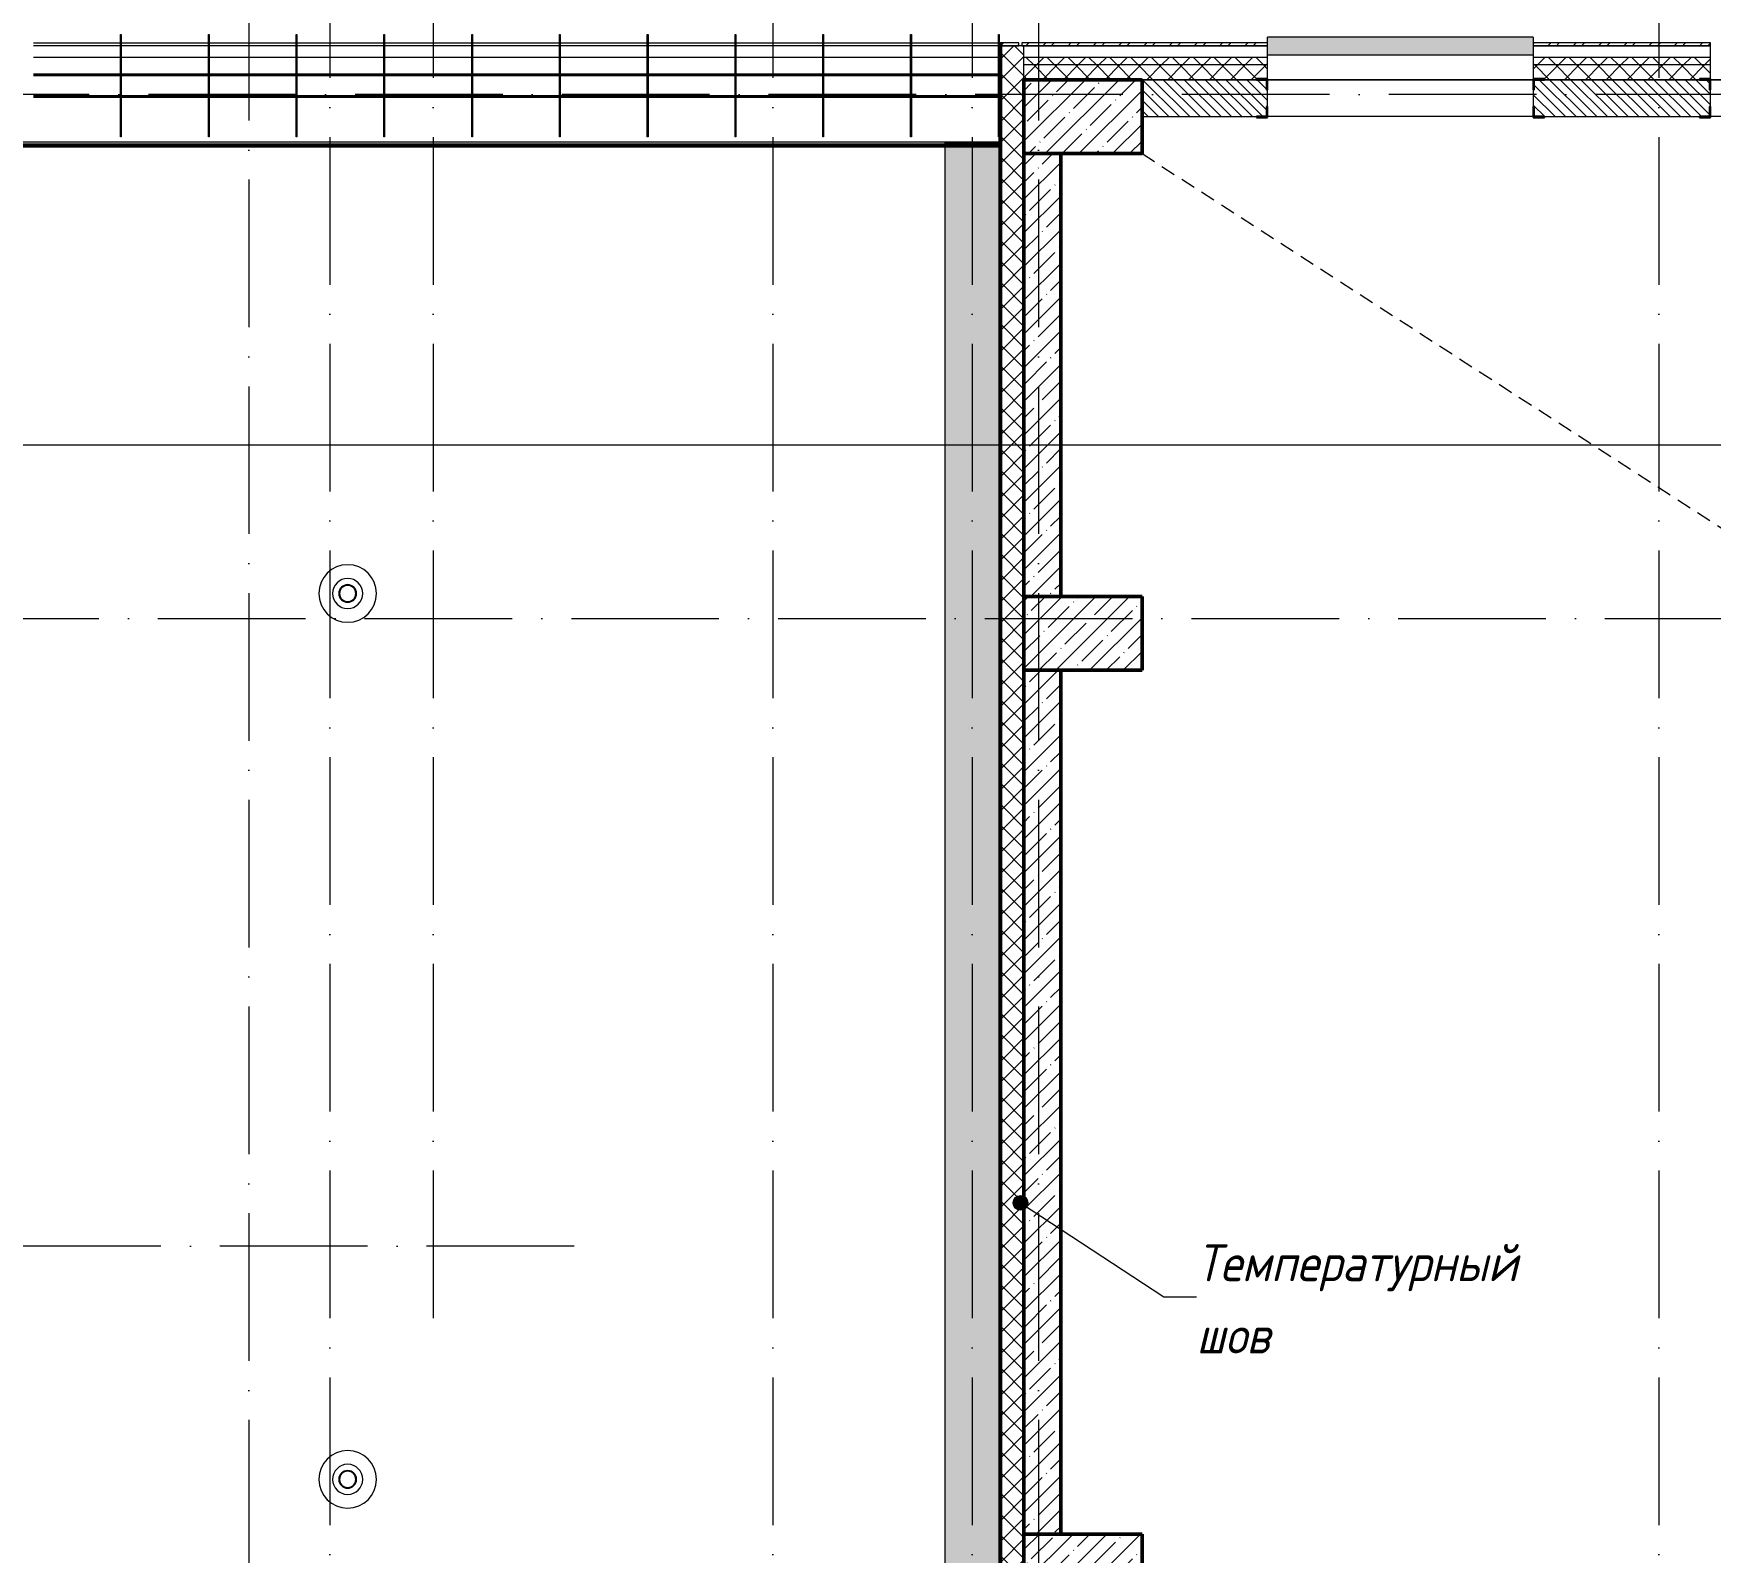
# Model space of a CAD drawing. Header units: millimetres. Extents: x -537608 to 253996, y -217170 to 186033.
# Drawn here: x -141155 to -129798, y 30330 to 40617 of the extents above; entities that cross this region are included whole.
import ezdxf

# ---------------------------------------------------------------- set-up
doc = ezdxf.new("R2010")
doc.units = ezdxf.units.MM
doc.linetypes.add('200_ШТРИХ_ш1п0_6_', pattern=[160, 100, -60])
doc.linetypes.add('50_200_ШТРИХ_1Т_ш5_п1_п1_', pattern=[1400, 1000, -200, 0, -200])
for name, color, linetype, lineweight in [('A-DETL-____-OTLN-3', 7, '200_ШТРИХ_ш1п0_6_', 9), ('A-FLOR-____-OTLN', 7, 'Continuous', 9), ('A-GENM-____-MCUT', 7, 'Continuous', 25), ('A-GENM-____-OTLN', 7, 'Continuous', 9), ('A-GENM-____-OTLN-1', 7, 'Continuous', 25), ('A-GLAZ-____-OTLN', 7, 'Continuous', 9), ('A-ROOF-____-OTLN', 7, 'Continuous', 9), ('A-WALL-____-MCUT', 7, 'Continuous', 13), ('A-WALL-____-MCUT-1', 7, 'Continuous', 9), ('A-WALL-____-MCUT-2', 7, 'Continuous', 50), ('A-WALL-____-OTLN', 7, 'Continuous', 9), ('A-WALL-____-PATT-1', 7, 'Continuous', 9), ('A-WALL-FNSH-MCUT-1', 7, 'Continuous', 9), ('G-____-____-TEXT', 7, 'Continuous', 9), ('S-COLS-____-MCUT', 7, 'Continuous', 50), ('S-COLS-____-OTLN', 7, 'Continuous', 9), ('S-GRID-____-OTLN-1', 7, '50_200_ШТРИХ_1Т_ш5_п1_п1_', 9)]:
    doc.layers.add(name, color=color, linetype=linetype, lineweight=lineweight)
doc.layers.add('A-GLAZ-____-OTLN-1', color=7, linetype='Continuous', lineweight=9, true_color=0xc0c0c0)
doc.layers.add('G-____-____-SYMB-1', color=9, linetype='Continuous', lineweight=9, true_color=0x808080)
doc.styles.add('ISOCPEUR_I_9', font='isocpeui.ttf', dxfattribs={"width": 0.9, "height": 250})
pattern_1 = [(45, (-184647.67, -45376.49), (-70.71068, 70.71068), []), (135, (-184647.67, -45376.49), (-70.71068, -70.71068), [])]
pattern_2 = [(45, (-184647.67, -45376.5), (-114.04925, 114.04925), []), (45, (-184533.62, -45376.5), (-114.04925, 114.04925), [201.612, -40.322, 3.353, -36.97])]
pattern_3 = [(45, (-184647.67, -45376.49), (-85.53659, 85.53659), []), (45, (-184590.65, -45376.49), (-85.53659, 85.53659), [])]

# ---------------------------------------------------------------- blocks, each defined once
blk = doc.blocks.new('BSC_Колонна _Прямоугольная - 500х800-V11-АР1_План отверстий 2 этажа в осях 1-64_Ю-ЯЯ')
at = {"layer": 'S-COLS-____-OTLN'}
h = blk.add_hatch(dxfattribs=at)
h.set_pattern_fill('FP_19', color=256, style=0, pattern_type=2)
h.set_pattern_definition([(315, (-85431.04, 50600), (114.04925, 114.04925), []), (315, (-85431.04, 50485.95), (114.04925, 114.04925), [201.613, -40.323, 3.353, -36.97])])
h.paths.add_polyline_path([(-250, 400), (-250, -400), (250, -400), (250, 400), (46, 400)], flags=0)
at = {"layer": 'S-COLS-____-MCUT'}
for p, q in [((250, 400), (-250, 400)), ((-250, 400), (-250, -400)), ((250, -400), (250, 400)), ((-250, -400), (250, -400))]:
    blk.add_line(p, q, dxfattribs=at)
blk = doc.blocks.new('141_Фартук_СКБ - 141_Фартук_СКБ_вентфасад-30031396-АР1_План отверстий 2 этажа в осях 1-64_Ю-ЯЯ')
at = {"layer": 'A-GENM-____-MCUT'}
for p, q in [((26160, 758), (0, 758)), ((0, 758), (0, 757)), ((0, 757), (26160, 757))]:
    blk.add_line(p, q, dxfattribs=at)
at = {"layer": 'A-GENM-____-OTLN'}
for p, q in [((0, 765), (26160, 765)), ((0, 752), (26160, 752)), ((0, 743), (26160, 743)), ((0, 743), (26160, 743))]:
    blk.add_line(p, q, dxfattribs=at)
blk = doc.blocks.new('Элемент крепления - Пластина-30015157-АР1_План отверстий 2 этажа в осях 1-64_Ю-ЯЯ')
at = {"layer": 'A-GENM-____-OTLN'}
for p, q in [((25651, 85294), (25651, 85988)), ((25651, 85988), (25656, 85988)), ((25656, 85988), (25656, 85294)), ((25656, 85294), (25651, 85294))]:
    blk.add_line(p, q, dxfattribs=at)
blk = doc.blocks.new('Швеллер - 140х58-30031487-АР1_План отверстий 2 этажа в осях 1-64_Ю-ЯЯ')
at = {"layer": 'A-GENM-____-MCUT'}
for p, q in [((7132, 75), (6543, 75)), ((6543, 71), (7132, 71)), ((7727, 75), (7137, 75)), ((7137, 71), (7727, 71)), ((8321, 75), (7732, 75)), ((7732, 71), (8321, 71)), ((8916, 75), (8326, 75)), ((8326, 71), (8916, 71)), ((9510, 75), (8921, 75)), ((8921, 71), (9510, 71)), ((10105, 75), (9515, 75)), ((9515, 71), (10105, 71)), ((10699, 75), (10110, 75)), ((10110, 71), (10699, 71)), ((11294, 75), (10704, 75)), ((10704, 71), (11294, 71)), ((11888, 75), (11299, 75)), ((11299, 71), (11888, 71)), ((12483, 75), (11893, 75)), ((11893, 71), (12483, 71)), ((13078, 75), (12488, 75)), ((12488, 71), (13078, 71)), ((7132, -71), (6543, -71)), ((6543, -75), (7132, -75)), ((7727, -71), (7137, -71)), ((7137, -75), (7727, -75)), ((8321, -71), (7732, -71)), ((7732, -75), (8321, -75)), ((8916, -71), (8326, -71)), ((8326, -75), (8916, -75)), ((9510, -71), (8921, -71)), ((8921, -75), (9510, -75)), ((10105, -71), (9515, -71)), ((9515, -75), (10105, -75)), ((10699, -71), (10110, -71)), ((10110, -75), (10699, -75)), ((11294, -71), (10704, -71)), ((10704, -75), (11294, -75)), ((11888, -71), (11299, -71)), ((11299, -75), (11888, -75)), ((12483, -71), (11893, -71)), ((11893, -75), (12483, -75)), ((13078, -71), (12488, -71)), ((12488, -75), (13078, -75))]:
    blk.add_line(p, q, dxfattribs=at)
blk = doc.blocks.new('BSC_Колонна _Прямоугольная - 500х800-V74-АР1_План отверстий 2 этажа в осях 1-64_Ю-ЯЯ')
at = {"layer": 'S-COLS-____-OTLN'}
h = blk.add_hatch(dxfattribs=at)
h.set_pattern_fill('FP_86', color=256, style=0, pattern_type=2)
h.set_pattern_definition([(315, (-81931.04, 50600), (114.04925, 114.04925), []), (315, (-81931.04, 50485.95), (114.04925, 114.04925), [201.613, -40.323, 3.353, -36.97])])
h.paths.add_polyline_path([(-250, -400), (250, -400), (250, 400), (-250, 400)], flags=0)
at = {"layer": 'S-COLS-____-MCUT'}
for p, q in [((250, 400), (-250, 400)), ((-250, 400), (-250, -400)), ((250, -400), (250, 400)), ((-250, -400), (250, -400))]:
    blk.add_line(p, q, dxfattribs=at)
blk = doc.blocks.new('BSC_Колонна _Прямоугольная - 500х800-V75-АР1_План отверстий 2 этажа в осях 1-64_Ю-ЯЯ')
at = {"layer": 'S-COLS-____-OTLN'}
h = blk.add_hatch(dxfattribs=at)
h.set_pattern_fill('FP_87', color=256, style=0, pattern_type=2)
h.set_pattern_definition([(315, (-75581.04, 50600), (114.04925, 114.04925), []), (315, (-75581.04, 50485.95), (114.04925, 114.04925), [201.613, -40.323, 3.353, -36.97])])
h.paths.add_polyline_path([(-250, -400), (250, -400), (250, 400), (-250, 400)], flags=0)
at = {"layer": 'S-COLS-____-MCUT'}
for p, q in [((250, 400), (-250, 400)), ((-250, 400), (-250, -400)), ((250, -400), (250, 400)), ((-250, -400), (250, -400))]:
    blk.add_line(p, q, dxfattribs=at)
blk = doc.blocks.new('Фахверк_СКБ_Уголок - 250_2700-27497298-АР1_План отверстий 2 этажа в осях 1-64_Ю-ЯЯ')
at = {"layer": 'A-GENM-____-MCUT'}
for p, q in [((200, 181), (125, 181)), ((125, 181), (125, 106)), ((131, 106), (131, 175)), ((131, 175), (200, 175)), ((200, 175), (200, 181)), ((125, 106), (131, 106)), ((131, -6), (125, -6)), ((125, -6), (125, -81)), ((125, -81), (200, -81)), ((131, -75), (131, -6)), ((200, -75), (131, -75)), ((200, -81), (200, -75))]:
    blk.add_line(p, q, dxfattribs=at)
blk = doc.blocks.new('Кровельный аэратор - 143_Кровельный аэратор-15605992-АР1_План отверстий 2 этажа в осях 1-64_Ю-ЯЯ')
at = {"layer": 'A-GENM-____-OTLN'}
for radius, start, end in [(195, 360, 180), (195, 180, 360), (102, 360, 180), (102, 180, 360), (60, 360, 180), (60, 180, 360), (55, 360, 180), (55, 180, 360)]:
    blk.add_arc((0, 0), radius, start, end, dxfattribs=at)
blk = doc.blocks.new('Отлив_СКБ1 - Отлив_ТШ 50-30087418-АР1_План отверстий 2 этажа в осях 1-64_Ю-ЯЯ')
at = {"layer": 'A-GLAZ-____-OTLN-1'}
h = blk.add_hatch(color=256, dxfattribs=at)
h.paths.add_polyline_path([(17305, -170), (33, -170), (33, -535), (16940, -535), (17192, -283)], flags=0)
h.paths.add_polyline_path([(11, -283), (11, -170), (0, -170), (0, -535), (11, -535)], flags=0)
at = {"layer": 'A-GLAZ-____-OTLN'}
for p, q in [((0, -535), (0, -170)), ((0, -535), (11, -535)), ((33, -535), (16940, -535))]:
    blk.add_line(p, q, dxfattribs=at)
blk = doc.blocks.new('Отлив_СКБ - Отлив витража_120_НВФ-31885689-АР1_План отверстий 2 этажа в осях 1-64_Ю-ЯЯ')
at = {"layer": 'A-GLAZ-____-OTLN-1'}
for points in [[(1800, 2), (1800, 120), (0, 120), (0, 2), (737, 2)], [(1800, 0), (1800, 2), (0, 2), (0, 0), (737, 0)]]:
    blk.add_hatch(color=256, dxfattribs=at).paths.add_polyline_path(points, flags=0)
at = {"layer": 'A-GLAZ-____-OTLN'}
for p, q in [((0, 83), (0, 120)), ((1800, 120), (0, 120)), ((1800, 120), (1800, 83)), ((0, 2), (1800, 2)), ((1800, 0), (0, 0))]:
    blk.add_line(p, q, dxfattribs=at)

msp = doc.modelspace()

# ---------------------------------------------------------------- hatches: boundary and pattern name
at = {"layer": 'A-WALL-____-PATT-1'}
h = msp.add_hatch(dxfattribs=at)
h.set_pattern_fill('FP_3', color=256, style=0, pattern_type=2)
h.set_pattern_definition(pattern_3)
h.paths.add_polyline_path([(-134615.1725, 40534.5485), (-134482.6725, 40534.5485), (-134482.6725, 40554.5485), (-134615.1725, 40554.5485)], flags=0)
h = msp.add_hatch(dxfattribs=at)
h.set_pattern_fill('FP_3', color=256, style=0, pattern_type=2)
h.set_pattern_definition(pattern_3)
h.paths.add_polyline_path([(-109932.6725, 40534.5485), (-109932.6725, 40554.5485), (-112947.6725, 40554.5485), (-112947.6725, 40534.5485), (-110427.8256, 40534.5485)], flags=0)
h.paths.add_polyline_path([(-114747.6725, 40534.5485), (-114747.6725, 40554.5485), (-115947.6725, 40554.5485), (-115947.6725, 40534.5485)], flags=0)
h.paths.add_polyline_path([(-117747.6725, 40534.5485), (-117747.6725, 40554.5485), (-118947.6725, 40554.5485), (-118947.6725, 40534.5485)], flags=0)
h.paths.add_polyline_path([(-120747.6725, 40534.5485), (-120747.6725, 40554.5485), (-121997.6725, 40554.5485), (-121997.6725, 40534.5485), (-121032.8296, 40534.5485)], flags=0)
h.paths.add_polyline_path([(-123797.6725, 40534.5485), (-123797.6725, 40554.5485), (-124997.6725, 40554.5485), (-124997.6725, 40534.5485), (-124567.8309, 40534.5485)], flags=0)
h.paths.add_polyline_path([(-127219.0819, 40534.5485), (-126797.6725, 40534.5485), (-126797.6725, 40554.5485), (-127997.6725, 40554.5485), (-127997.6725, 40534.5485)], flags=0)
h.paths.add_polyline_path([(-132797.6725, 40534.5485), (-132797.6725, 40554.5485), (-134462.6725, 40554.5485), (-134462.6725, 40534.5485), (-133405.3343, 40534.5485)], flags=0)
h.paths.add_polyline_path([(-129797.6725, 40534.5485), (-129797.6725, 40554.5485), (-130997.6725, 40554.5485), (-130997.6725, 40534.5485)], flags=0)
h = msp.add_hatch(dxfattribs=at)
h.set_pattern_fill('FP_1', color=256, style=0, pattern_type=2)
h.set_pattern_definition(pattern_1)
h.paths.add_polyline_path([(-134597.6725, 22404.5485), (-134447.6725, 22404.5485), (-134447.6725, 40534.5485), (-134597.6725, 40534.5485), (-134597.6725, 22554.5485)], flags=0)
h = msp.add_hatch(dxfattribs=at)
h.set_pattern_fill('FP_1', color=256, style=0, pattern_type=2)
h.set_pattern_definition(pattern_1)
h.paths.add_polyline_path([(-83297.6725, 40404.5485), (-83247.6725, 40404.5485), (-83247.6725, 40454.5485), (-90147.6725, 40454.5485), (-90147.6725, 40404.5485), (-85682.8162, 40404.5485)], flags=0)
h.paths.add_polyline_path([(-95404.0699, 40404.5485), (-94697.6725, 40404.5485), (-94697.6725, 40454.5485), (-95897.6725, 40454.5485), (-95897.6725, 40404.5485)], flags=0)
h.paths.add_polyline_path([(-92897.6725, 40404.5485), (-91147.6725, 40404.5485), (-91147.6725, 40454.5485), (-92897.6725, 40454.5485)], flags=0)
h.paths.add_polyline_path([(-97697.6725, 40404.5485), (-97697.6725, 40454.5485), (-98822.6725, 40454.5485), (-98822.6725, 40404.5485), (-98055.3209, 40404.5485)], flags=0)
h.paths.add_polyline_path([(-100622.6725, 40404.5485), (-100622.6725, 40454.5485), (-101747.6725, 40454.5485), (-101747.6725, 40404.5485), (-100706.5719, 40404.5485)], flags=0)
h.paths.add_polyline_path([(-107597.6725, 40404.5485), (-106397.6725, 40404.5485), (-106397.6725, 40454.5485), (-107597.6725, 40454.5485)], flags=0)
h.paths.add_polyline_path([(-109397.6725, 40404.5485), (-109397.6725, 40454.5485), (-112947.6725, 40454.5485), (-112947.6725, 40404.5485), (-110427.8256, 40404.5485)], flags=0)
h.paths.add_polyline_path([(-114747.6725, 40404.5485), (-114747.6725, 40454.5485), (-115947.6725, 40454.5485), (-115947.6725, 40404.5485)], flags=0)
h.paths.add_polyline_path([(-117747.6725, 40404.5485), (-117747.6725, 40454.5485), (-118947.6725, 40454.5485), (-118947.6725, 40404.5485)], flags=0)
h.paths.add_polyline_path([(-120747.6725, 40404.5485), (-120747.6725, 40454.5485), (-121997.6725, 40454.5485), (-121997.6725, 40404.5485), (-121032.8296, 40404.5485)], flags=0)
h.paths.add_polyline_path([(-124567.8309, 40404.5485), (-123797.6725, 40404.5485), (-123797.6725, 40454.5485), (-124997.6725, 40454.5485), (-124997.6725, 40404.5485)], flags=0)
h.paths.add_polyline_path([(-126797.6725, 40404.5485), (-126797.6725, 40454.5485), (-127997.6725, 40454.5485), (-127997.6725, 40404.5485), (-127219.0819, 40404.5485)], flags=0)
h.paths.add_polyline_path([(-129797.6725, 40404.5485), (-129797.6725, 40454.5485), (-130997.6725, 40454.5485), (-130997.6725, 40404.5485)], flags=0)
h.paths.add_polyline_path([(-133405.3343, 40404.5485), (-132797.6725, 40404.5485), (-132797.6725, 40454.5485), (-134447.6725, 40454.5485), (-134447.6725, 40404.5485), (-134289.0846, 40404.5485)], flags=0)
h = msp.add_hatch(dxfattribs=at)
h.set_pattern_fill('FP_1', color=256, style=0, pattern_type=2)
h.set_pattern_definition(pattern_1)
h.paths.add_polyline_path([(-83397.6725, 40304.5485), (-83297.6725, 40304.5485), (-83297.6725, 40404.5485), (-90147.6725, 40404.5485), (-90147.6725, 40304.5485), (-85682.8162, 40304.5485)], flags=0)
h.paths.add_polyline_path([(-91647.6725, 40304.5485), (-91147.6725, 40304.5485), (-91147.6725, 40404.5485), (-92897.6725, 40404.5485), (-92897.6725, 40310.5485), (-92822.6725, 40310.5485), (-92822.6725, 40304.5485), (-92752.8189, 40304.5485)], flags=0)
h.paths.add_polyline_path([(-95404.0699, 40304.5485), (-94772.6725, 40304.5485), (-94772.6725, 40310.5485), (-94697.6725, 40310.5485), (-94697.6725, 40404.5485), (-95897.6725, 40404.5485), (-95897.6725, 40304.5485)], flags=0)
h.paths.add_polyline_path([(-98055.3209, 40304.5485), (-97772.6725, 40304.5485), (-97772.6725, 40310.5485), (-97697.6725, 40310.5485), (-97697.6725, 40404.5485), (-98822.6725, 40404.5485), (-98822.6725, 40310.5485), (-98747.6725, 40310.5485), (-98747.6725, 40304.5485)], flags=0)
h.paths.add_polyline_path([(-100706.5719, 40304.5485), (-100697.6725, 40304.5485), (-100697.6725, 40310.5485), (-100622.6725, 40310.5485), (-100622.6725, 40404.5485), (-101747.6725, 40404.5485), (-101747.6725, 40304.5485), (-101247.6725, 40304.5485)], flags=0)
h.paths.add_polyline_path([(-107147.6725, 40304.5485), (-106472.6725, 40304.5485), (-106472.6725, 40310.5485), (-106397.6725, 40310.5485), (-106397.6725, 40404.5485), (-107597.6725, 40404.5485), (-107597.6725, 40310.5485), (-107522.6725, 40310.5485), (-107522.6725, 40304.5485)], flags=0)
h.paths.add_polyline_path([(-109397.6725, 40304.5485), (-109397.6725, 40404.5485), (-112947.6725, 40404.5485), (-112947.6725, 40310.5485), (-112872.6725, 40310.5485), (-112872.6725, 40304.5485), (-109897.6725, 40304.5485)], flags=0)
h.paths.add_polyline_path([(-115947.6725, 40304.5485), (-114822.6725, 40304.5485), (-114822.6725, 40310.5485), (-114747.6725, 40310.5485), (-114747.6725, 40404.5485), (-115947.6725, 40404.5485)], flags=0)
h.paths.add_polyline_path([(-118872.6725, 40304.5485), (-117822.6725, 40304.5485), (-117822.6725, 40310.5485), (-117747.6725, 40310.5485), (-117747.6725, 40404.5485), (-118947.6725, 40404.5485), (-118947.6725, 40310.5485), (-118872.6725, 40310.5485)], flags=0)
h.paths.add_polyline_path([(-120822.6725, 40304.5485), (-120822.6725, 40310.5485), (-120747.6725, 40310.5485), (-120747.6725, 40404.5485), (-121997.6725, 40404.5485), (-121997.6725, 40310.5485), (-121922.6725, 40310.5485), (-121922.6725, 40304.5485), (-121032.8296, 40304.5485)], flags=0)
h.paths.add_polyline_path([(-123872.6725, 40304.5485), (-123872.6725, 40310.5485), (-123797.6725, 40310.5485), (-123797.6725, 40404.5485), (-124997.6725, 40404.5485), (-124997.6725, 40310.5485), (-124922.6725, 40310.5485), (-124922.6725, 40304.5485), (-124567.8309, 40304.5485)], flags=0)
h.paths.add_polyline_path([(-126872.6725, 40304.5485), (-126872.6725, 40310.5485), (-126797.6725, 40310.5485), (-126797.6725, 40404.5485), (-127997.6725, 40404.5485), (-127997.6725, 40310.5485), (-127922.6725, 40310.5485), (-127922.6725, 40304.5485), (-127219.0819, 40304.5485)], flags=0)
h.paths.add_polyline_path([(-130922.6725, 40304.5485), (-129872.6725, 40304.5485), (-129872.6725, 40310.5485), (-129797.6725, 40310.5485), (-129797.6725, 40404.5485), (-130997.6725, 40404.5485), (-130997.6725, 40310.5485), (-130922.6725, 40310.5485)], flags=0)
h.paths.add_polyline_path([(-132872.6725, 40304.5485), (-132872.6725, 40310.5485), (-132797.6725, 40310.5485), (-132797.6725, 40404.5485), (-134447.6725, 40404.5485), (-134447.6725, 40304.5485), (-133405.3343, 40304.5485)], flags=0)
h = msp.add_hatch(dxfattribs=at)
h.set_pattern_fill('FP_6', color=256, style=0, pattern_type=2)
h.set_pattern_definition([(135, (-184647.673, -45376.493), (-35.35534, -35.35534), [])])
h.paths.add_polyline_path([(-130991.6725, 40054.5485), (-129803.6725, 40054.5485), (-129803.6725, 40123.5485), (-129797.6725, 40123.5485), (-129797.6725, 40235.5485), (-129803.6725, 40235.5485), (-129803.6725, 40304.5485), (-130991.6725, 40304.5485), (-130991.6725, 40235.5485), (-130997.6725, 40235.5485), (-130997.6725, 40123.5485), (-130991.6725, 40123.5485), (-130991.6725, 40055.7985)], flags=0)
h.paths.add_polyline_path([(-127897.6725, 40054.5485), (-127897.6725, 40304.5485), (-127991.6725, 40304.5485), (-127991.6725, 40235.5485), (-127997.6725, 40235.5485), (-127997.6725, 40123.5485), (-127991.6725, 40123.5485), (-127991.6725, 40054.5485), (-127922.6725, 40054.5485)], flags=0)
h.paths.add_polyline_path([(-132872.6725, 40054.5485), (-132803.6725, 40054.5485), (-132803.6725, 40123.5485), (-132797.6725, 40123.5485), (-132797.6725, 40235.5485), (-132803.6725, 40235.5485), (-132803.6725, 40304.5485), (-133647.6725, 40304.5485), (-133647.6725, 40054.5485), (-133405.3343, 40054.5485)], flags=0)
h = msp.add_hatch(dxfattribs=at)
h.set_pattern_fill('FP_13', color=256, style=0, pattern_type=2)
h.set_pattern_definition(pattern_2)
h.paths.add_polyline_path([(-134447.6725, 36804.5485), (-134197.6725, 36804.5485), (-134197.6725, 39804.5485), (-134447.6725, 39804.5485), (-134447.6725, 37678.696)], flags=0)
h = msp.add_hatch(dxfattribs=at)
h.set_pattern_fill('FP_13', color=256, style=0, pattern_type=2)
h.set_pattern_definition(pattern_2)
h.paths.add_polyline_path([(-134197.6725, 30454.5485), (-134197.6725, 36304.5485), (-134447.6725, 36304.5485), (-134447.6725, 30454.5485)], flags=0)
at = {"layer": 'G-____-____-TEXT'}
h = msp.add_hatch(color=256, dxfattribs=at)
edge = h.paths.add_edge_path(flags=0)
edge.add_arc((-134470.7458, 32697.7713), 50, 0, 360)

# ---------------------------------------------------------------- linework, layer by layer
at = {"layer": 'A-DETL-____-OTLN-3'}
msp.add_line((-133647.6725, 39804.5485), (-110747.6725, 25004.5485), dxfattribs=at)
at = {"layer": 'A-FLOR-____-OTLN'}
for p, q in [((-140565.6271, 40454.5485), (-141155.1725, 40454.5485)), ((-139971.0816, 40454.5485), (-140560.6271, 40454.5485)), ((-139376.5362, 40454.5485), (-139966.0816, 40454.5485)), ((-138781.9907, 40454.5485), (-139371.5362, 40454.5485)), ((-138187.4453, 40454.5485), (-138776.9907, 40454.5485)), ((-137592.8998, 40454.5485), (-138182.4453, 40454.5485)), ((-136998.3543, 40454.5485), (-137587.8998, 40454.5485)), ((-136403.8089, 40454.5485), (-136993.3543, 40454.5485)), ((-135809.2634, 40454.5485), (-136398.8089, 40454.5485)), ((-135214.718, 40454.5485), (-135804.2634, 40454.5485)), ((-134620.1725, 40454.5485), (-135209.718, 40454.5485)), ((-160777.6725, 39884.5485), (-134617.6725, 39884.5485))]:
    msp.add_line(p, q, dxfattribs=at)
at = {"layer": 'A-ROOF-____-OTLN'}
msp.add_line((-134927.6725, 39884.5485), (-134927.6725, 39879.5485), dxfattribs=at)
at = {"layer": 'A-WALL-____-MCUT'}
for p, q in [((-134447.6725, 40304.5485), (-134447.6725, 40534.5485)), ((-132797.6725, 40534.5485), (-134447.6725, 40534.5485)), ((-134447.6725, 40534.5485), (-132797.6725, 40534.5485)), ((-132797.6725, 40310.5485), (-132797.6725, 40534.5485)), ((-130997.6725, 40534.5485), (-130997.6725, 40310.5485)), ((-129797.6725, 40534.5485), (-130997.6725, 40534.5485)), ((-130997.6725, 40534.5485), (-129797.6725, 40534.5485)), ((-129797.6725, 40310.5485), (-129797.6725, 40534.5485)), ((-132797.6725, 40123.5485), (-132797.6725, 40235.5485)), ((-130997.6725, 40235.5485), (-130997.6725, 40123.5485)), ((-129797.6725, 40123.5485), (-129797.6725, 40235.5485)), ((-133647.6725, 40054.5485), (-132872.6725, 40054.5485)), ((-130922.6725, 40054.5485), (-129872.6725, 40054.5485))]:
    msp.add_line(p, q, dxfattribs=at)
at = {"layer": 'A-WALL-____-MCUT-1'}
for p, q in [((-134609.6725, 40554.5485), (-134609.6725, 22566.5485)), ((-134603.6725, 40554.5485), (-134603.6725, 22560.5485)), ((-134447.6725, 40534.5485), (-134597.6725, 40534.5485)), ((-132797.6725, 40454.5485), (-134447.6725, 40454.5485)), ((-129797.6725, 40454.5485), (-130997.6725, 40454.5485)), ((-132797.6725, 40404.5485), (-134447.6725, 40404.5485)), ((-129797.6725, 40404.5485), (-130997.6725, 40404.5485)), ((-133647.6725, 40304.5485), (-132872.6725, 40304.5485)), ((-132872.6725, 40304.5485), (-133647.6725, 40304.5485)), ((-130922.6725, 40304.5485), (-129872.6725, 40304.5485)), ((-129872.6725, 40304.5485), (-130922.6725, 40304.5485)), ((-134447.6725, 30454.5485), (-134447.6725, 30454.5485))]:
    msp.add_line(p, q, dxfattribs=at)
at = {"layer": 'A-WALL-____-MCUT-2'}
for p, q in [((-134447.6725, 39804.5485), (-134447.6725, 36804.5485)), ((-134197.6725, 36804.5485), (-134197.6725, 39804.5485)), ((-134447.6725, 36304.5485), (-134447.6725, 30454.5485)), ((-134197.6725, 30454.5485), (-134197.6725, 36304.5485))]:
    msp.add_line(p, q, dxfattribs=at)
at = {"layer": 'A-WALL-____-OTLN'}
for p, q in [((-141155.1725, 40554.5485), (-140565.6271, 40554.5485)), ((-140560.6271, 40554.5485), (-139971.0816, 40554.5485)), ((-139966.0816, 40554.5485), (-139376.5362, 40554.5485)), ((-139371.5362, 40554.5485), (-138781.9907, 40554.5485)), ((-138776.9907, 40554.5485), (-138187.4453, 40554.5485)), ((-138182.4453, 40554.5485), (-137592.8998, 40554.5485)), ((-137587.8998, 40554.5485), (-136998.3543, 40554.5485)), ((-136993.3543, 40554.5485), (-136403.8089, 40554.5485)), ((-136398.8089, 40554.5485), (-135809.2634, 40554.5485)), ((-135804.2634, 40554.5485), (-135214.718, 40554.5485)), ((-135209.718, 40554.5485), (-134620.1725, 40554.5485)), ((-140565.6271, 40534.5485), (-141155.1725, 40534.5485)), ((-139971.0816, 40534.5485), (-140560.6271, 40534.5485)), ((-139376.5362, 40534.5485), (-139966.0816, 40534.5485)), ((-138781.9907, 40534.5485), (-139371.5362, 40534.5485)), ((-138187.4453, 40534.5485), (-138776.9907, 40534.5485)), ((-137592.8998, 40534.5485), (-138182.4453, 40534.5485)), ((-136998.3543, 40534.5485), (-137587.8998, 40534.5485)), ((-136403.8089, 40534.5485), (-136993.3543, 40534.5485)), ((-135809.2634, 40534.5485), (-136398.8089, 40534.5485)), ((-135214.718, 40534.5485), (-135804.2634, 40534.5485)), ((-134620.1725, 40534.5485), (-135209.718, 40534.5485)), ((-130997.6725, 40304.5485), (-132797.6725, 40304.5485)), ((-132797.6725, 40304.5485), (-130997.6725, 40304.5485)), ((-127997.6725, 40304.5485), (-129797.6725, 40304.5485)), ((-129797.6725, 40304.5485), (-127997.6725, 40304.5485)), ((-130997.6725, 40054.5485), (-132797.6725, 40054.5485)), ((-127997.6725, 40054.5485), (-129797.6725, 40054.5485))]:
    msp.add_line(p, q, dxfattribs=at)
at = {"layer": 'A-WALL-FNSH-MCUT-1'}
for p, q in [((-134482.6725, 40554.5485), (-134615.1725, 40554.5485)), ((-134597.6725, 22554.5485), (-134597.6725, 40554.5485)), ((-134482.6725, 40534.5485), (-134482.6725, 40554.5485)), ((-132797.6725, 40554.5485), (-134462.6725, 40554.5485)), ((-134462.6725, 40554.5485), (-134462.6725, 40534.5485)), ((-132797.6725, 40534.5485), (-132797.6725, 40554.5485)), ((-129797.6725, 40554.5485), (-130997.6725, 40554.5485)), ((-130997.6725, 40554.5485), (-130997.6725, 40534.5485)), ((-129797.6725, 40534.5485), (-129797.6725, 40554.5485)), ((-134615.1725, 40534.5485), (-134482.6725, 40534.5485)), ((-134462.6725, 40534.5485), (-134447.6725, 40534.5485)), ((-134617.6725, 39917.5485), (-134617.6725, 22574.5485))]:
    msp.add_line(p, q, dxfattribs=at)
at = {"layer": 'G-____-____-SYMB-1'}
msp.add_line((-189618.2955, 37832.5591), (-80118.4069, 37832.5591), dxfattribs=at)
at = {"layer": 'G-____-____-TEXT'}
for p, q in [((-134470.7458, 32697.7713), (-133499.3168, 32060.814)), ((-133499.3168, 32060.814), (-133278.7774, 32060.814))]:
    msp.add_line(p, q, dxfattribs=at)
msp.add_circle((-134470.7458, 32697.7713), 50, dxfattribs=at)
at = {"layer": 'S-GRID-____-OTLN-1'}
for p, q in [((-139147.6725, 45516.3579), (-139147.6725, 7690.8714)), ((-138447.6725, 45516.3579), (-138447.6725, 31870.8368)), ((-136147.6725, 45516.3579), (-136147.6725, 7515.0943)), ((-134797.6725, 45516.3579), (-134797.6725, 21298.9903)), ((-130147.6725, 45516.3579), (-130147.6725, 7515.0943)), ((-139697.6725, 45228.1003), (-139697.6725, 7515.0943)), ((-134347.6725, 45228.1003), (-134347.6725, 21298.9903)), ((-80573.2659, 40204.5485), (-189316.4427, 40204.5485)), ((-189316.4427, 36654.5485), (-80573.2659, 36654.5485)), ((-137493.0748, 32404.5485), (-189316.4427, 32404.5485))]:
    msp.add_line(p, q, dxfattribs=at)

# ---------------------------------------------------------------- block references
at = {"layer": 'A-GENM-____-OTLN', "rotation": 180}
msp.add_blockref('141_Фартук_СКБ - 141_Фартук_СКБ_вентфасад-30031396-АР1_План отверстий 2 этажа в осях 1-64_Ю-ЯЯ', (-134617.6725, 40611.5485), dxfattribs=at)
at = {"layer": 'A-GENM-____-OTLN'}
for name, p in [('Элемент крепления - Пластина-30015157-АР1_План отверстий 2 этажа в осях 1-64_Ю-ЯЯ', (-166216.7634, -45376.4934)), ('Элемент крепления - Пластина-30015157-АР1_План отверстий 2 этажа в осях 1-64_Ю-ЯЯ', (-165622.218, -45376.4934)), ('Элемент крепления - Пластина-30015157-АР1_План отверстий 2 этажа в осях 1-64_Ю-ЯЯ', (-165027.6725, -45376.4934)), ('Элемент крепления - Пластина-30015157-АР1_План отверстий 2 этажа в осях 1-64_Ю-ЯЯ', (-164433.1271, -45376.4934)), ('Элемент крепления - Пластина-30015157-АР1_План отверстий 2 этажа в осях 1-64_Ю-ЯЯ', (-163838.5816, -45376.4934)), ('Элемент крепления - Пластина-30015157-АР1_План отверстий 2 этажа в осях 1-64_Ю-ЯЯ', (-163244.0362, -45376.4934)), ('Элемент крепления - Пластина-30015157-АР1_План отверстий 2 этажа в осях 1-64_Ю-ЯЯ', (-162649.4907, -45376.4934)), ('Элемент крепления - Пластина-30015157-АР1_План отверстий 2 этажа в осях 1-64_Ю-ЯЯ', (-162054.9453, -45376.4934)), ('Элемент крепления - Пластина-30015157-АР1_План отверстий 2 этажа в осях 1-64_Ю-ЯЯ', (-161460.3998, -45376.4934)), ('Элемент крепления - Пластина-30015157-АР1_План отверстий 2 этажа в осях 1-64_Ю-ЯЯ', (-160865.8543, -45376.4934)), ('Элемент крепления - Пластина-30015157-АР1_План отверстий 2 этажа в осях 1-64_Ю-ЯЯ', (-160271.3089, -45376.4934)), ('Швеллер - 140х58-30031487-АР1_План отверстий 2 этажа в осях 1-64_Ю-ЯЯ', (-147697.6725, 40264.5485)), ('Кровельный аэратор - 143_Кровельный аэратор-15605992-АР1_План отверстий 2 этажа в осях 1-64_Ю-ЯЯ', (-139027.6725, 36824.5485)), ('Кровельный аэратор - 143_Кровельный аэратор-15605992-АР1_План отверстий 2 этажа в осях 1-64_Ю-ЯЯ', (-139027.6725, 30824.5485))]:
    msp.add_blockref(name, p, dxfattribs=at)
at = {"layer": 'A-GENM-____-OTLN-1', "rotation": 180}
for p in [(-132672.6725, 40229.5485), (-129672.6725, 40229.5485)]:
    msp.add_blockref('Фахверк_СКБ_Уголок - 250_2700-27497298-АР1_План отверстий 2 этажа в осях 1-64_Ю-ЯЯ', p, dxfattribs=at)
at = {"layer": 'A-GENM-____-OTLN-1'}
msp.add_blockref('Фахверк_СКБ_Уголок - 250_2700-27497298-АР1_План отверстий 2 этажа в осях 1-64_Ю-ЯЯ', (-131122.6725, 40129.5485), dxfattribs=at)
at = {"layer": 'A-GLAZ-____-OTLN'}
msp.add_blockref('Отлив_СКБ - Отлив витража_120_НВФ-31885689-АР1_План отверстий 2 этажа в осях 1-64_Ю-ЯЯ', (-132797.6725, 40471.5485), dxfattribs=at)
at = {"layer": 'A-GLAZ-____-OTLN', "rotation": 269.999999999998}
msp.add_blockref('Отлив_СКБ1 - Отлив_ТШ 50-30087418-АР1_План отверстий 2 этажа в осях 1-64_Ю-ЯЯ', (-134447.6725, 39879.5485), dxfattribs=at)
at = {"layer": 'S-COLS-____-OTLN', "rotation": 89.9999999999999}
for name, p in [('BSC_Колонна _Прямоугольная - 500х800-V11-АР1_План отверстий 2 этажа в осях 1-64_Ю-ЯЯ', (-134047.6725, 40054.5485)), ('BSC_Колонна _Прямоугольная - 500х800-V74-АР1_План отверстий 2 этажа в осях 1-64_Ю-ЯЯ', (-134047.6725, 36554.5485)), ('BSC_Колонна _Прямоугольная - 500х800-V75-АР1_План отверстий 2 этажа в осях 1-64_Ю-ЯЯ', (-134047.6725, 30204.5485))]:
    msp.add_blockref(name, p, dxfattribs=at)

# ---------------------------------------------------------------- texts
at = {"layer": 'G-____-____-TEXT', "char_height": 250, "attachment_point": 1, "style": 'ISOCPEUR_I_9'}
for s, insert, width in [('Температурный', (-133278.7774, 32416.6681), 2763.416813), ('шов', (-133278.7774, 31927.189), 656.582063)]:
    msp.add_mtext(s, dxfattribs=dict(at, insert=insert, width=width))

doc.saveas('drawing.dxf')
